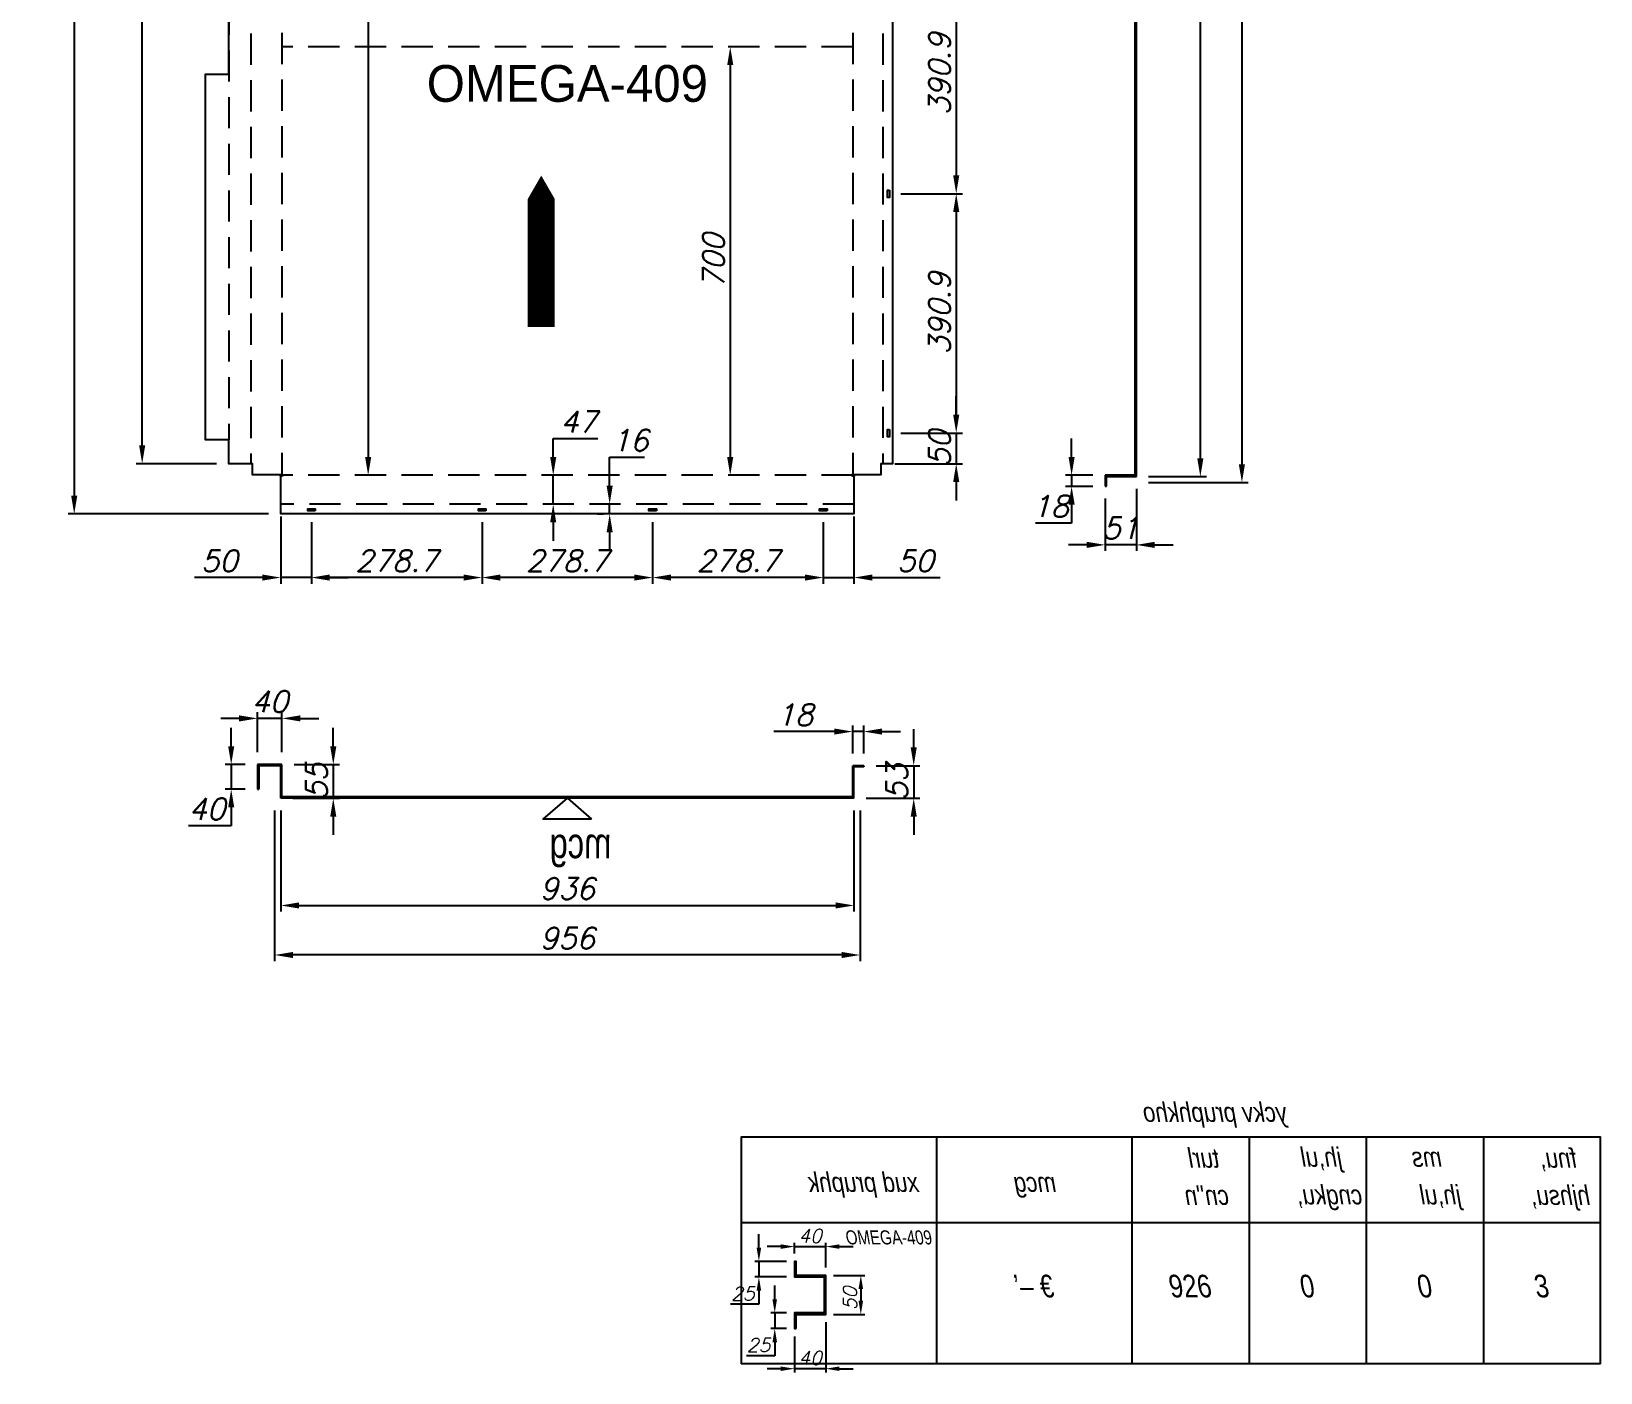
# Model space of a CAD drawing. Extents: x 139001 to 141564, y -169305 to -164650.
# Drawn here: x 139001 to 141564, y -169305 to -167114 of the extents above; entities that cross this region are included whole.
import ezdxf
from ezdxf.enums import TextEntityAlignment as Align

# ---------------------------------------------------------------- set-up
doc = ezdxf.new("R2010")
doc.units = 0
doc.linetypes.add('DASHEDX2', pattern=[38.1, 25.4, -12.7])
doc.linetypes.add('HIDDEN', pattern=[9.525, 6.35, -3.175])
doc.layers.add('A-STRS-1', color=6, linetype='Continuous', lineweight=18)
for name, color, linetype in [('CONTOR', 4, 'Continuous'), ('FRAME PROFILE', 1, 'Continuous'), ('HAT', 5, 'Continuous'), ('KIFOF', 55, 'DASHEDX2'), ('Omega_Lines', 240, 'HIDDEN'), ('Omega_Text', 6, 'Continuous'), ('צבע', 7, 'Continuous')]:
    doc.layers.add(name, color=color, linetype=linetype)
doc.layers.add('Dim LengthForAreaNetto', color=6, linetype='Continuous', plot=False)
doc.layers.add('Dim WidthForAreaNetto', color=6, linetype='Continuous', plot=False)
doc.styles.add('010018$0$DIM', font='SIMPLEX.shx', dxfattribs={"oblique": 15})
doc.styles.add('HEBTXT', font='HEBTXT.shx')
doc.styles.add('ORON1', font='ORON1')
doc.styles.add('S', font='SIVAN_M.SHX', dxfattribs={"height": 10})
doc.styles.get("Standard").update_dxf_attribs({"font": 'arial.ttf'})
doc.styles.add('TEXTHEB', font='techno_m')
doc.dimstyles.new('PANELIM', dxfattribs={"dimtxt": 35, "dimasz": 30, "dimexe": 10, "dimexo": 20, "dimgap": 10, "dimtad": 1, "dimtoh": 1, "dimdec": 3, "dimdsep": 46, "dimtxsty": '010018$0$DIM', "dimcen": 0.09, "dimclrd": 55, "dimclre": 55, "dimclrt": 1, "dimadec": 0, "dimazin": 2, "dimtfac": 1, "dimtdec": 3, "dimtmove": 0, "dimatfit": 3, "dimfxl": 1, "dimtolj": 1, "dimtzin": 0, "dimarcsym": 0})

# ---------------------------------------------------------------- blocks, each defined once
blk = doc.blocks.new('TitleProfilesTable')
at = {"layer": 'FRAME PROFILE'}
for p, q in [((-1700, 0), (-1700, -219.1)), ((-1700, 0), (-1700, -219.1)), ((-1200, 0), (-1200, -219.1)), ((-900, 0), (-900, -219.1)), ((-600, 0), (-600, -219.1)), ((-300, 0), (-300, -219.1)), ((-300, 0), (-300, -219.1)), ((0, -219.1), (-2200, -219.1)), ((0, -219.1), (-2200, -219.1))]:
    blk.add_line(p, q, dxfattribs=at)
blk.add_lwpolyline([(0, -219.1), (0, 0), (-2200, 0), (-2200, -219.1)], dxfattribs=at)
at = {"color": 7, "style": 'TEXTHEB', "oblique": 10, "text_generation_flag": 2}
blk.add_text('yckv pruphkho', height=49.905, dxfattribs=at).set_placement((-799.4, 39.5))
at = {"color": 6, "style": 'TEXTHEB', "oblique": 10, "text_generation_flag": 2}
for s, p in [('turl', (-973, -77.8)), ('jh,ul', (-659, -75.4)), ('ms', (-403.5, -75.4)), ('fnu,', (-57.6, -77.8)), ('xud pruphk', (-1742.6, -139.8)), ('mcg', (-1390.9, -139.8)), ('cngku,', (-607, -171.9)), ('jh,ul', (-354, -171.9)), ('hjhsu,', (-23.8, -173.1)), ('cn"n', (-948.4, -173.1))]:
    blk.add_text(s, height=49.91, dxfattribs=at).set_placement(p)
blk = doc.blocks.new('*D4')
at = {"color": 55, "lineweight": -2, "transparency": 16777216}
for p, q in [((-414.4, -195.6), (-414.4, -160.6)), ((-383.9, -230.6), (-424.4, -230.6)), ((-414.4, -230.6), (-414.4, -270.6)), ((-383.9, -270.6), (-424.4, -270.6)), ((-414.4, -305.6), (-414.4, -340.6)), ((-414.4, -340.6), (-487.1, -340.6))]:
    blk.add_line(p, q, dxfattribs=at)
at = {"color": 55, "transparency": 16777216}
for points in [[(-420.3, -195.6), (-408.6, -195.6), (-414.4, -230.6)], [(-420.3, -305.6), (-408.6, -305.6), (-414.4, -270.6)]]:
    blk.add_solid(points, dxfattribs=at)
at = {"layer": 'Defpoints', "color": 0, "transparency": 16777216}
for p in [(-363.9, -230.6), (-414.4, -270.6), (-363.9, -270.6)]:
    blk.add_point(p, dxfattribs=at)
at = {"color": 1, "transparency": 16777216, "insert": (-455.8, -313.1), "char_height": 35, "attachment_point": 5, "style": '010018$0$DIM'}
blk.add_mtext('\\A1;25', dxfattribs=at)
blk = doc.blocks.new('*D5')
at = {"color": 55, "lineweight": -2, "transparency": 16777216}
for p, q in [((-283.9, -254.6), (-283.9, -383.5)), ((-363.9, -290.6), (-363.9, -383.5)), ((-398.9, -373.5), (-433.9, -373.5)), ((-283.9, -373.5), (-363.9, -373.5)), ((-248.9, -373.5), (-213.9, -373.5))]:
    blk.add_line(p, q, dxfattribs=at)
at = {"color": 55, "transparency": 16777216}
for points in [[(-398.9, -367.7), (-398.9, -379.3), (-363.9, -373.5)], [(-248.9, -367.7), (-248.9, -379.3), (-283.9, -373.5)]]:
    blk.add_solid(points, dxfattribs=at)
at = {"layer": 'Defpoints', "color": 0, "transparency": 16777216}
for p in [(-283.9, -234.6), (-363.9, -270.6), (-363.9, -373.5)]:
    blk.add_point(p, dxfattribs=at)
at = {"color": 1, "transparency": 16777216, "insert": (-323.9, -346), "char_height": 35, "attachment_point": 5, "style": '010018$0$DIM'}
blk.add_mtext('\\A1;40', dxfattribs=at)
blk = doc.blocks.new('*D6')
at = {"color": 55, "lineweight": -2, "transparency": 16777216}
for p, q in [((-263.9, -134.6), (-184, -134.6)), ((-194, -169.6), (-194, -199.6)), ((-263.9, -234.6), (-184, -234.6))]:
    blk.add_line(p, q, dxfattribs=at)
at = {"color": 55, "transparency": 16777216}
for points in [[(-199.9, -169.6), (-188.2, -169.6), (-194, -134.6)], [(-199.9, -199.6), (-188.2, -199.6), (-194, -234.6)]]:
    blk.add_solid(points, dxfattribs=at)
at = {"layer": 'Defpoints', "color": 0, "transparency": 16777216}
for p in [(-283.9, -134.6), (-283.9, -234.6), (-194, -234.6)]:
    blk.add_point(p, dxfattribs=at)
at = {"color": 1, "transparency": 16777216, "insert": (-221.5, -193.9), "char_height": 35, "attachment_point": 5, "rotation": 90, "style": '010018$0$DIM'}
blk.add_mtext('\\A1;50', dxfattribs=at)
blk = doc.blocks.new('*D7')
at = {"color": 55, "lineweight": -2, "transparency": 16777216}
for p, q in [((-398.9, -60.8), (-433.9, -60.8)), ((-363.9, -78.6), (-363.9, -50.8)), ((-363.9, -60.8), (-283.9, -60.8)), ((-283.9, -114.6), (-283.9, -50.8)), ((-248.9, -60.8), (-213.9, -60.8))]:
    blk.add_line(p, q, dxfattribs=at)
at = {"color": 55, "transparency": 16777216}
for points in [[(-398.9, -55), (-398.9, -66.6), (-363.9, -60.8)], [(-248.9, -55), (-248.9, -66.6), (-283.9, -60.8)]]:
    blk.add_solid(points, dxfattribs=at)
at = {"layer": 'Defpoints', "color": 0, "transparency": 16777216}
for p in [(-283.9, -60.8), (-363.9, -98.6), (-283.9, -134.6)]:
    blk.add_point(p, dxfattribs=at)
at = {"color": 1, "transparency": 16777216, "insert": (-323.9, -33.3), "char_height": 35, "attachment_point": 5, "style": '010018$0$DIM'}
blk.add_mtext('\\A1;40', dxfattribs=at)
blk = doc.blocks.new('*D8')
at = {"color": 55, "lineweight": -2, "transparency": 16777216}
for p, q in [((-455, -63.6), (-455, -28.6)), ((-383.9, -98.6), (-465, -98.6)), ((-455, -98.6), (-455, -138.6)), ((-383.9, -138.6), (-465, -138.6)), ((-455, -173.6), (-455, -208.6)), ((-455, -208.6), (-527.7, -208.6))]:
    blk.add_line(p, q, dxfattribs=at)
at = {"color": 55, "transparency": 16777216}
for points in [[(-460.8, -63.6), (-449.1, -63.6), (-455, -98.6)], [(-460.8, -173.6), (-449.1, -173.6), (-455, -138.6)]]:
    blk.add_solid(points, dxfattribs=at)
at = {"layer": 'Defpoints', "color": 0, "transparency": 16777216}
for p in [(-363.9, -98.6), (-455, -138.6), (-363.9, -138.6)]:
    blk.add_point(p, dxfattribs=at)
at = {"color": 1, "transparency": 16777216, "insert": (-496.3, -181.1), "char_height": 35, "attachment_point": 5, "style": '010018$0$DIM'}
blk.add_mtext('\\A1;25', dxfattribs=at)
blk = doc.blocks.new('LineProfilesTable')
at = {"layer": 'FRAME PROFILE'}
for p, q in [((-1700, 0), (-1700, -360.6)), ((-1200, 0), (-1200, -360.6)), ((-900, 0), (-900, -360.6)), ((-600, 0), (-600, -360.6)), ((-300, 0), (-300, -360.6)), ((0, -360.6), (-2200, -360.6)), ((0, -360.6), (-2200, -360.6))]:
    blk.add_line(p, q, dxfattribs=at)
for points in [[(-2200, 0), (-2200, -360.6)], [(0, -360.6), (0, 0)]]:
    blk.add_lwpolyline(points, dxfattribs=at)
at = {"layer": 'A-STRS-1', "style": 'HEBTXT', "oblique": 350, "width": 0.8}
blk.add_attdef('סוג', text='', height=36, dxfattribs=at).set_placement((-1709, -37.2, -43097.3), align=Align.MIDDLE_RIGHT)
at = {"layer": 'A-STRS-1', "oblique": 350, "width": 0.8}
for tag, p in [('חיתוך_במעלות', (-746, -161.9, -43097.3)), ('אורך', (-1046, -161.9, -43097.3)), ('כמות_יחידות', (-146, -161.9, -43097.3))]:
    blk.add_attdef(tag, text='', height=58, dxfattribs=at).set_placement(p, align=Align.MIDDLE)
at = {"layer": 'A-STRS-1', "style": 'HEBTXT', "oblique": 350, "width": 0.8}
blk.add_attdef('צבע', text='', height=58, dxfattribs=at).set_placement((-1446, -161.9, -43097.3), align=Align.MIDDLE)
at = {"layer": 'A-STRS-1', "style": 'TEXTHEB', "oblique": 10, "text_generation_flag": 2}
blk.add_attdef('צד_חיתוך', text='', height=58, dxfattribs=at).set_placement((-445.6, -161.9, -43097.3), align=Align.MIDDLE)
blk = doc.blocks.new('*D9')
at = {"color": 55, "lineweight": -2, "transparency": 16777216}
for p, q in [((140162.6, -167139.1), (140152.6, -167139.1)), ((140142.6, -167169.1), (140142.6, -167809.1)), ((140162.6, -167839.1), (140152.6, -167839.1))]:
    blk.add_line(p, q, dxfattribs=at)
at = {"color": 55, "transparency": 16777216}
for points in [[(140137.6, -167169.1), (140147.6, -167169.1), (140142.6, -167139.1)], [(140137.6, -167809.1), (140147.6, -167809.1), (140142.6, -167839.1)]]:
    blk.add_solid(points, dxfattribs=at)
at = {"layer": 'Defpoints', "color": 0, "transparency": 16777216}
for p in [(140142.6, -167139.1), (140142.6, -167839.1), (140142.6, -167839.1)]:
    blk.add_point(p, dxfattribs=at)
at = {"color": 1, "transparency": 16777216, "insert": (140115.1, -167489.1), "char_height": 35, "attachment_point": 5, "rotation": 90, "style": '010018$0$DIM'}
blk.add_mtext('\\A1;700', dxfattribs=at)
blk = doc.blocks.new('*D19')
at = {"color": 55, "lineweight": -2, "transparency": 16777216}
for p, q in [((140511.6, -167740.1), (140511.6, -167710.1)), ((140421.1, -167770.1), (140521.6, -167770.1)), ((140511.6, -167770.1), (140511.6, -167820.1)), ((140411.6, -167820.1), (140521.6, -167820.1)), ((140511.6, -167850.1), (140511.6, -167880.1))]:
    blk.add_line(p, q, dxfattribs=at)
at = {"color": 55, "transparency": 16777216}
for points in [[(140506.6, -167740.1), (140516.6, -167740.1), (140511.6, -167770.1)], [(140506.6, -167850.1), (140516.6, -167850.1), (140511.6, -167820.1)]]:
    blk.add_solid(points, dxfattribs=at)
at = {"layer": 'Defpoints', "color": 0, "transparency": 16777216}
for p in [(140401.1, -167770.1), (140391.6, -167820.1), (140511.6, -167820.1)]:
    blk.add_point(p, dxfattribs=at)
at = {"color": 1, "transparency": 16777216, "insert": (140484.1, -167795.1), "char_height": 35, "attachment_point": 5, "rotation": 90, "style": '010018$0$DIM'}
blk.add_mtext('\\A1;50', dxfattribs=at)
blk = doc.blocks.new('*D20')
at = {"color": 55, "lineweight": -2, "transparency": 16777216}
for p, q in [((140421.1, -167379.2), (140521.6, -167379.2)), ((140511.6, -167409.2), (140511.6, -167740.1)), ((140421.1, -167770.1), (140521.6, -167770.1))]:
    blk.add_line(p, q, dxfattribs=at)
at = {"color": 55, "transparency": 16777216}
for points in [[(140506.6, -167409.2), (140516.6, -167409.2), (140511.6, -167379.2)], [(140506.6, -167740.1), (140516.6, -167740.1), (140511.6, -167770.1)]]:
    blk.add_solid(points, dxfattribs=at)
at = {"layer": 'Defpoints', "color": 0, "transparency": 16777216}
for p in [(140401.1, -167379.2), (140401.1, -167770.1), (140511.6, -167770.1)]:
    blk.add_point(p, dxfattribs=at)
at = {"color": 1, "transparency": 16777216, "insert": (140484.1, -167574.6), "char_height": 35, "attachment_point": 5, "rotation": 90, "style": '010018$0$DIM'}
blk.add_mtext('\\A1;390.9', dxfattribs=at)
blk = doc.blocks.new('*D21')
at = {"color": 55, "lineweight": -2, "transparency": 16777216}
for p, q in [((140421.1, -166988.4), (140521.6, -166988.4)), ((140511.6, -167018.4), (140511.6, -167349.2)), ((140421.1, -167379.2), (140521.6, -167379.2))]:
    blk.add_line(p, q, dxfattribs=at)
at = {"color": 55, "transparency": 16777216}
for points in [[(140506.6, -167018.4), (140516.6, -167018.4), (140511.6, -166988.4)], [(140506.6, -167349.2), (140516.6, -167349.2), (140511.6, -167379.2)]]:
    blk.add_solid(points, dxfattribs=at)
at = {"layer": 'Defpoints', "color": 0, "transparency": 16777216}
for p in [(140401.1, -166988.4), (140401.1, -167379.2), (140511.6, -167379.2)]:
    blk.add_point(p, dxfattribs=at)
at = {"color": 1, "transparency": 16777216, "insert": (140484.1, -167183.8), "char_height": 35, "attachment_point": 5, "rotation": 90, "style": '010018$0$DIM'}
blk.add_mtext('\\A1;390.9', dxfattribs=at)
blk = doc.blocks.new('*D28')
at = {"color": 55, "lineweight": -2, "transparency": 16777216}
for p, q in [((139408.6, -167906.1), (139408.6, -168016.1)), ((139458.6, -167915.6), (139458.6, -168016.1)), ((139378.6, -168006.1), (139267.8, -168006.1)), ((139458.6, -168006.1), (139408.6, -168006.1)), ((139488.6, -168006.1), (139518.6, -168006.1))]:
    blk.add_line(p, q, dxfattribs=at)
at = {"color": 55, "transparency": 16777216}
for points in [[(139378.6, -168001.1), (139378.6, -168011.1), (139408.6, -168006.1)], [(139488.6, -168001.1), (139488.6, -168011.1), (139458.6, -168006.1)]]:
    blk.add_solid(points, dxfattribs=at)
at = {"layer": 'Defpoints', "color": 0, "transparency": 16777216}
for p in [(139408.6, -167886.1), (139458.6, -167895.6), (139408.6, -168006.1)]:
    blk.add_point(p, dxfattribs=at)
at = {"color": 1, "transparency": 16777216, "insert": (139308.2, -167978.6), "char_height": 35, "attachment_point": 5, "style": '010018$0$DIM'}
blk.add_mtext('\\A1;50', dxfattribs=at)
blk = doc.blocks.new('*D29')
at = {"color": 55, "lineweight": -2, "transparency": 16777216}
for p, q in [((139458.6, -167915.6), (139458.6, -168016.1)), ((139737.3, -167915.6), (139737.3, -168016.1)), ((139707.3, -168006.1), (139488.6, -168006.1))]:
    blk.add_line(p, q, dxfattribs=at)
at = {"color": 55, "transparency": 16777216}
for points in [[(139488.6, -168001.1), (139488.6, -168011.1), (139458.6, -168006.1)], [(139707.3, -168001.1), (139707.3, -168011.1), (139737.3, -168006.1)]]:
    blk.add_solid(points, dxfattribs=at)
at = {"layer": 'Defpoints', "color": 0, "transparency": 16777216}
for p in [(139458.6, -167895.6), (139737.3, -167895.6), (139458.6, -168006.1)]:
    blk.add_point(p, dxfattribs=at)
at = {"color": 1, "transparency": 16777216, "insert": (139597.9, -167978.6), "char_height": 35, "attachment_point": 5, "style": '010018$0$DIM'}
blk.add_mtext('\\A1;278.7', dxfattribs=at)
blk = doc.blocks.new('*D30')
at = {"color": 55, "lineweight": -2, "transparency": 16777216}
for p, q in [((139737.3, -167915.6), (139737.3, -168016.1)), ((140015.9, -167915.6), (140015.9, -168016.1)), ((139985.9, -168006.1), (139767.3, -168006.1))]:
    blk.add_line(p, q, dxfattribs=at)
at = {"color": 55, "transparency": 16777216}
for points in [[(139767.3, -168001.1), (139767.3, -168011.1), (139737.3, -168006.1)], [(139985.9, -168001.1), (139985.9, -168011.1), (140015.9, -168006.1)]]:
    blk.add_solid(points, dxfattribs=at)
at = {"layer": 'Defpoints', "color": 0, "transparency": 16777216}
for p in [(139737.3, -167895.6), (140015.9, -167895.6), (139737.3, -168006.1)]:
    blk.add_point(p, dxfattribs=at)
at = {"color": 1, "transparency": 16777216, "insert": (139876.6, -167978.6), "char_height": 35, "attachment_point": 5, "style": '010018$0$DIM'}
blk.add_mtext('\\A1;278.7', dxfattribs=at)
blk = doc.blocks.new('*D31')
at = {"color": 55, "lineweight": -2, "transparency": 16777216}
for p, q in [((140015.9, -167915.6), (140015.9, -168016.1)), ((140294.6, -167915.6), (140294.6, -168016.1)), ((140264.6, -168006.1), (140045.9, -168006.1))]:
    blk.add_line(p, q, dxfattribs=at)
at = {"color": 55, "transparency": 16777216}
for points in [[(140045.9, -168001.1), (140045.9, -168011.1), (140015.9, -168006.1)], [(140264.6, -168001.1), (140264.6, -168011.1), (140294.6, -168006.1)]]:
    blk.add_solid(points, dxfattribs=at)
at = {"layer": 'Defpoints', "color": 0, "transparency": 16777216}
for p in [(140015.9, -167895.6), (140294.6, -167895.6), (140015.9, -168006.1)]:
    blk.add_point(p, dxfattribs=at)
at = {"color": 1, "transparency": 16777216, "insert": (140155.3, -167978.6), "char_height": 35, "attachment_point": 5, "style": '010018$0$DIM'}
blk.add_mtext('\\A1;278.7', dxfattribs=at)
blk = doc.blocks.new('*D32')
at = {"color": 55, "lineweight": -2, "transparency": 16777216}
for p, q in [((140344.6, -167906.1), (140344.6, -168016.1)), ((140294.6, -167915.6), (140294.6, -168016.1)), ((140264.6, -168006.1), (140234.6, -168006.1)), ((140294.6, -168006.1), (140344.6, -168006.1)), ((140374.6, -168006.1), (140485.4, -168006.1))]:
    blk.add_line(p, q, dxfattribs=at)
at = {"color": 55, "transparency": 16777216}
for points in [[(140264.6, -168001.1), (140264.6, -168011.1), (140294.6, -168006.1)], [(140374.6, -168001.1), (140374.6, -168011.1), (140344.6, -168006.1)]]:
    blk.add_solid(points, dxfattribs=at)
at = {"layer": 'Defpoints', "color": 0, "transparency": 16777216}
for p in [(140344.6, -167886.1), (140294.6, -167895.6), (140294.6, -168006.1)]:
    blk.add_point(p, dxfattribs=at)
at = {"color": 1, "transparency": 16777216, "insert": (140445, -167978.6), "char_height": 35, "attachment_point": 5, "style": '010018$0$DIM'}
blk.add_mtext('\\A1;50', dxfattribs=at)
blk = doc.blocks.new('*D55')
at = {"color": 55, "lineweight": -2, "transparency": 16777216}
for p, q in [((140312.6, -168257.6), (140213.8, -168257.6)), ((140342.6, -168293.5), (140342.6, -168247.6)), ((140360.6, -168257.6), (140342.6, -168257.6)), ((140360.6, -168293.5), (140360.6, -168247.6)), ((140390.6, -168257.6), (140420.6, -168257.6))]:
    blk.add_line(p, q, dxfattribs=at)
at = {"color": 55, "transparency": 16777216}
for points in [[(140312.6, -168252.6), (140312.6, -168262.6), (140342.6, -168257.6)], [(140390.6, -168252.6), (140390.6, -168262.6), (140360.6, -168257.6)]]:
    blk.add_solid(points, dxfattribs=at)
at = {"layer": 'Defpoints', "color": 0, "transparency": 16777216}
for p in [(140342.6, -168257.6), (140342.6, -168313.5), (140360.6, -168313.5)]:
    blk.add_point(p, dxfattribs=at)
at = {"color": 1, "transparency": 16777216, "insert": (140248.2, -168230.1), "char_height": 35, "attachment_point": 5, "style": '010018$0$DIM'}
blk.add_mtext('\\A1;18', dxfattribs=at)
blk = doc.blocks.new('*D34')
at = {"color": 55, "lineweight": -2, "transparency": 16777216}
for p, q in [((140442.2, -168283.5), (140442.2, -168253.5)), ((140380.6, -168313.5), (140452.2, -168313.5)), ((140442.2, -168313.5), (140442.2, -168366.5)), ((140364.6, -168366.5), (140452.2, -168366.5)), ((140442.2, -168396.5), (140442.2, -168426.5))]:
    blk.add_line(p, q, dxfattribs=at)
at = {"color": 55, "transparency": 16777216}
for points in [[(140437.2, -168283.5), (140447.2, -168283.5), (140442.2, -168313.5)], [(140437.2, -168396.5), (140447.2, -168396.5), (140442.2, -168366.5)]]:
    blk.add_solid(points, dxfattribs=at)
at = {"layer": 'Defpoints', "color": 0, "transparency": 16777216}
for p in [(140360.6, -168313.5), (140344.6, -168366.5), (140442.2, -168366.5)]:
    blk.add_point(p, dxfattribs=at)
at = {"color": 1, "transparency": 16777216, "insert": (140414.7, -168340), "char_height": 35, "attachment_point": 5, "rotation": 90, "style": '010018$0$DIM'}
blk.add_mtext('\\A1;53', dxfattribs=at)
blk = doc.blocks.new('*D35')
at = {"color": 55, "lineweight": -2, "transparency": 16777216}
for p, q in [((139303.6, -164940.1), (139172.3, -164940.1)), ((139182.3, -167790.1), (139182.3, -164970.1)), ((139303.6, -167820.1), (139172.3, -167820.1))]:
    blk.add_line(p, q, dxfattribs=at)
at = {"color": 55, "transparency": 16777216}
for points in [[(139177.3, -164970.1), (139187.3, -164970.1), (139182.3, -164940.1)], [(139177.3, -167790.1), (139187.3, -167790.1), (139182.3, -167820.1)]]:
    blk.add_solid(points, dxfattribs=at)
at = {"layer": 'Defpoints', "color": 0, "transparency": 16777216}
for p in [(139182.3, -164940.1), (139323.6, -164940.1), (139323.6, -167820.1)]:
    blk.add_point(p, dxfattribs=at)
at = {"color": 1, "transparency": 16777216, "insert": (139154.8, -166380.1), "char_height": 35, "attachment_point": 5, "rotation": 90, "style": '010018$0$DIM'}
blk.add_mtext('\\A1;2880', dxfattribs=at)
blk = doc.blocks.new('*D36')
at = {"color": 55, "lineweight": -2, "transparency": 16777216}
for p, q in [((139945.7, -167856.1), (139945.7, -167809.4)), ((139945.7, -167809.4), (140002.8, -167809.4)), ((139945.7, -167902.1), (139945.7, -167886.1)), ((139960.7, -167886.1), (139955.7, -167886.1)), ((139925.7, -167902.1), (139935.7, -167902.1)), ((139945.7, -167932.1), (139945.7, -167962.1))]:
    blk.add_line(p, q, dxfattribs=at)
at = {"color": 55, "transparency": 16777216}
for points in [[(139940.7, -167856.1), (139950.7, -167856.1), (139945.7, -167886.1)], [(139940.7, -167932.1), (139950.7, -167932.1), (139945.7, -167902.1)]]:
    blk.add_solid(points, dxfattribs=at)
at = {"layer": 'Defpoints', "color": 0, "transparency": 16777216}
for p in [(139940.7, -167886.1), (139945.7, -167902.1), (139945.7, -167902.1)]:
    blk.add_point(p, dxfattribs=at)
at = {"color": 1, "transparency": 16777216, "insert": (139979.2, -167781.9), "char_height": 35, "attachment_point": 5, "style": '010018$0$DIM'}
blk.add_mtext('\\A1;16', dxfattribs=at)
blk = doc.blocks.new('*D37')
at = {"color": 55, "lineweight": -2, "transparency": 16777216}
for p, q in [((139853.5, -167809.1), (139853.5, -167779.1)), ((139853.5, -167779.1), (139926.4, -167779.1)), ((139873, -167839.1), (139843.5, -167839.1)), ((139853.5, -167886.1), (139853.5, -167839.1)), ((139876.4, -167886.1), (139843.5, -167886.1)), ((139853.5, -167916.1), (139853.5, -167946.1))]:
    blk.add_line(p, q, dxfattribs=at)
at = {"color": 55, "transparency": 16777216}
for points in [[(139848.5, -167809.1), (139858.5, -167809.1), (139853.5, -167839.1)], [(139848.5, -167916.1), (139858.5, -167916.1), (139853.5, -167886.1)]]:
    blk.add_solid(points, dxfattribs=at)
at = {"layer": 'Defpoints', "color": 0, "transparency": 16777216}
for p in [(139853.5, -167839.1), (139893, -167839.1), (139896.4, -167886.1)]:
    blk.add_point(p, dxfattribs=at)
at = {"color": 1, "transparency": 16777216, "insert": (139894.9, -167751.6), "char_height": 35, "attachment_point": 5, "style": '010018$0$DIM'}
blk.add_mtext('\\A1;47', dxfattribs=at)
blk = doc.blocks.new('*D56')
at = {"color": 55, "lineweight": -2, "transparency": 16777216}
for p, q in [((140700, -167809.1), (140700, -167779.1)), ((140734.8, -167839.1), (140690, -167839.1)), ((140734.8, -167857.1), (140690, -167857.1)), ((140700, -167839.1), (140700, -167857.1)), ((140700, -167887.1), (140700, -167917.1)), ((140700, -167917.1), (140641.2, -167917.1))]:
    blk.add_line(p, q, dxfattribs=at)
at = {"color": 55, "transparency": 16777216}
for points in [[(140695, -167809.1), (140705, -167809.1), (140700, -167839.1)], [(140695, -167887.1), (140705, -167887.1), (140700, -167857.1)]]:
    blk.add_solid(points, dxfattribs=at)
at = {"layer": 'Defpoints', "color": 0, "transparency": 16777216}
for p in [(140700, -167857.1), (140754.8, -167839.1), (140754.8, -167857.1)]:
    blk.add_point(p, dxfattribs=at)
at = {"color": 1, "transparency": 16777216, "insert": (140665.6, -167889.6), "char_height": 35, "attachment_point": 5, "style": '010018$0$DIM'}
blk.add_mtext('\\A1;18', dxfattribs=at)
blk = doc.blocks.new('*D57')
at = {"color": 55, "lineweight": -2, "transparency": 16777216}
for p, q in [((140805.8, -167861.1), (140805.8, -167962.7)), ((140754.8, -167877.1), (140754.8, -167962.7)), ((140724.8, -167952.7), (140694.8, -167952.7)), ((140805.8, -167952.7), (140754.8, -167952.7)), ((140835.8, -167952.7), (140865.8, -167952.7))]:
    blk.add_line(p, q, dxfattribs=at)
at = {"color": 55, "transparency": 16777216}
for points in [[(140724.8, -167947.7), (140724.8, -167957.7), (140754.8, -167952.7)], [(140835.8, -167947.7), (140835.8, -167957.7), (140805.8, -167952.7)]]:
    blk.add_solid(points, dxfattribs=at)
at = {"layer": 'Defpoints', "color": 0, "transparency": 16777216}
for p in [(140754.8, -167857.1), (140805.8, -167841.1), (140754.8, -167952.7)]:
    blk.add_point(p, dxfattribs=at)
at = {"color": 1, "transparency": 16777216, "insert": (140780.3, -167925.2), "char_height": 35, "attachment_point": 5, "style": '010018$0$DIM'}
blk.add_mtext('\\A1;51', dxfattribs=at)
blk = doc.blocks.new('*D43')
at = {"layer": 'Defpoints', "color": 0, "transparency": 16777216}
for p in [(140805.8, -164971.1), (140805.8, -167851.1), (140978.1, -167851.1)]:
    blk.add_point(p, dxfattribs=at)
at = {"layer": 'Dim LengthForAreaNetto', "lineweight": -2, "transparency": 16777216}
for p, q in [((140825.8, -164971.1), (140988.1, -164971.1)), ((140978.1, -165001.1), (140978.1, -167821.1)), ((140825.8, -167851.1), (140988.1, -167851.1))]:
    blk.add_line(p, q, dxfattribs=at)
at = {"layer": 'Dim LengthForAreaNetto', "transparency": 16777216}
for points in [[(140973.1, -165001.1), (140983.1, -165001.1), (140978.1, -164971.1)], [(140973.1, -167821.1), (140983.1, -167821.1), (140978.1, -167851.1)]]:
    blk.add_solid(points, dxfattribs=at)
at = {"layer": 'Dim LengthForAreaNetto', "transparency": 16777216, "insert": (140950.6, -166411.1), "char_height": 35, "attachment_point": 5, "rotation": 90, "style": '010018$0$DIM'}
blk.add_mtext('\\A1;2880', dxfattribs=at)
blk = doc.blocks.new('*D44')
at = {"color": 55, "lineweight": -2, "transparency": 16777216}
for p, q in [((140825.8, -164981.1), (140920.2, -164981.1)), ((140910.2, -167811.1), (140910.2, -165011.1)), ((140825.8, -167841.1), (140920.2, -167841.1))]:
    blk.add_line(p, q, dxfattribs=at)
at = {"color": 55, "transparency": 16777216}
for points in [[(140905.2, -165011.1), (140915.2, -165011.1), (140910.2, -164981.1)], [(140905.2, -167811.1), (140915.2, -167811.1), (140910.2, -167841.1)]]:
    blk.add_solid(points, dxfattribs=at)
at = {"layer": 'Defpoints', "color": 0, "transparency": 16777216}
for p in [(140805.8, -164981.1), (140910.2, -164981.1), (140805.8, -167841.1)]:
    blk.add_point(p, dxfattribs=at)
at = {"color": 1, "transparency": 16777216, "insert": (140882.7, -166411.1), "char_height": 35, "attachment_point": 5, "rotation": 90, "style": '010018$0$DIM'}
blk.add_mtext('\\A1;2860', dxfattribs=at)
blk = doc.blocks.new('*D46')
at = {"color": 55, "lineweight": -2, "transparency": 16777216}
for p, q in [((139340.6, -168236.1), (139310.6, -168236.1)), ((139370.6, -168291.5), (139370.6, -168226.1)), ((139410.6, -168236.1), (139370.6, -168236.1)), ((139410.6, -168291.5), (139410.6, -168226.1)), ((139440.6, -168236.1), (139470.6, -168236.1))]:
    blk.add_line(p, q, dxfattribs=at)
at = {"color": 55, "transparency": 16777216}
for points in [[(139340.6, -168231.1), (139340.6, -168241.1), (139370.6, -168236.1)], [(139440.6, -168231.1), (139440.6, -168241.1), (139410.6, -168236.1)]]:
    blk.add_solid(points, dxfattribs=at)
at = {"layer": 'Defpoints', "color": 0, "transparency": 16777216}
for p in [(139370.6, -168236.1), (139370.6, -168311.5), (139410.6, -168311.5)]:
    blk.add_point(p, dxfattribs=at)
at = {"color": 1, "transparency": 16777216, "insert": (139390.6, -168208.6), "char_height": 35, "attachment_point": 5, "style": '010018$0$DIM'}
blk.add_mtext('\\A1;40', dxfattribs=at)
blk = doc.blocks.new('*D47')
at = {"color": 55, "lineweight": -2, "transparency": 16777216}
for p, q in [((139327.7, -168281.5), (139327.7, -168251.5)), ((139350.6, -168311.5), (139317.7, -168311.5)), ((139327.7, -168311.5), (139327.7, -168351.5)), ((139350.6, -168351.5), (139317.7, -168351.5)), ((139327.7, -168381.5), (139327.7, -168411.5)), ((139327.7, -168411.5), (139258.2, -168411.5))]:
    blk.add_line(p, q, dxfattribs=at)
at = {"color": 55, "transparency": 16777216}
for points in [[(139322.7, -168281.5), (139332.7, -168281.5), (139327.7, -168311.5)], [(139322.7, -168381.5), (139332.7, -168381.5), (139327.7, -168351.5)]]:
    blk.add_solid(points, dxfattribs=at)
at = {"layer": 'Defpoints', "color": 0, "transparency": 16777216}
for p in [(139370.6, -168311.5), (139327.7, -168351.5), (139370.6, -168351.5)]:
    blk.add_point(p, dxfattribs=at)
at = {"color": 1, "transparency": 16777216, "insert": (139288, -168384), "char_height": 35, "attachment_point": 5, "style": '010018$0$DIM'}
blk.add_mtext('\\A1;40', dxfattribs=at)
blk = doc.blocks.new('*D48')
at = {"color": 55, "lineweight": -2, "transparency": 16777216}
for p, q in [((139494.4, -168281.5), (139494.4, -168251.5)), ((139430.6, -168311.5), (139504.4, -168311.5)), ((139494.4, -168311.5), (139494.4, -168366.5)), ((139428.6, -168366.5), (139504.4, -168366.5)), ((139494.4, -168396.5), (139494.4, -168426.5))]:
    blk.add_line(p, q, dxfattribs=at)
at = {"color": 55, "transparency": 16777216}
for points in [[(139489.4, -168281.5), (139499.4, -168281.5), (139494.4, -168311.5)], [(139489.4, -168396.5), (139499.4, -168396.5), (139494.4, -168366.5)]]:
    blk.add_solid(points, dxfattribs=at)
at = {"layer": 'Defpoints', "color": 0, "transparency": 16777216}
for p in [(139410.6, -168311.5), (139408.6, -168366.5), (139494.4, -168366.5)]:
    blk.add_point(p, dxfattribs=at)
at = {"color": 1, "transparency": 16777216, "insert": (139466.9, -168339), "char_height": 35, "attachment_point": 5, "rotation": 90, "style": '010018$0$DIM'}
blk.add_mtext('\\A1;55', dxfattribs=at)
blk = doc.blocks.new('Zeva')
blk.add_lwpolyline([(19.8, -17.2), (-19.8, -17.2), (0, 0)], close=True)
at = {"layer": 'צבע', "color": 1, "style": 'S', "text_generation_flag": 2, "width": 0.8}
blk.add_text('mcg', height=25, dxfattribs=at).set_placement((36, -49))
blk = doc.blocks.new('*D50')
at = {"color": 55, "lineweight": -2, "transparency": 16777216}
for p, q in [((139388.6, -164922.1), (139061.4, -164922.1)), ((139071.4, -164952.1), (139071.4, -167872.1)), ((139061.4, -166328.2), (139001.4, -166328.2)), ((139001.4, -166328.2), (139001.4, -166495.9)), ((139061.4, -166495.9), (139061.4, -166328.2)), ((139001.4, -166495.9), (139061.4, -166495.9)), ((139388.6, -167902.1), (139061.4, -167902.1))]:
    blk.add_line(p, q, dxfattribs=at)
at = {"color": 55, "transparency": 16777216}
for points in [[(139066.4, -164952.1), (139076.4, -164952.1), (139071.4, -164922.1)], [(139066.4, -167872.1), (139076.4, -167872.1), (139071.4, -167902.1)]]:
    blk.add_solid(points, dxfattribs=at)
at = {"layer": 'Defpoints', "color": 0, "transparency": 16777216}
for p in [(139408.6, -164922.1), (139071.4, -167902.1), (139408.6, -167902.1)]:
    blk.add_point(p, dxfattribs=at)
at = {"color": 1, "transparency": 16777216, "insert": (139031.4, -166412.1), "char_height": 40, "attachment_point": 5, "rotation": 90, "style": '010018$0$DIM'}
blk.add_mtext('\\A1;2980', dxfattribs=at)
blk = doc.blocks.new('*D51')
at = {"layer": 'Defpoints', "color": 0, "transparency": 16777216}
for p in [(139398.6, -168366.5), (140354.6, -168366.5), (139398.6, -168622.5)]:
    blk.add_point(p, dxfattribs=at)
at = {"layer": 'Dim WidthForAreaNetto', "lineweight": -2, "transparency": 16777216}
for p, q in [((139398.6, -168386.5), (139398.6, -168632.5)), ((140354.6, -168386.5), (140354.6, -168632.5)), ((140324.6, -168622.5), (139428.6, -168622.5))]:
    blk.add_line(p, q, dxfattribs=at)
at = {"layer": 'Dim WidthForAreaNetto', "transparency": 16777216}
for points in [[(139428.6, -168617.5), (139428.6, -168627.5), (139398.6, -168622.5)], [(140324.6, -168617.5), (140324.6, -168627.5), (140354.6, -168622.5)]]:
    blk.add_solid(points, dxfattribs=at)
at = {"layer": 'Dim WidthForAreaNetto', "transparency": 16777216, "insert": (139876.6, -168595), "char_height": 35, "attachment_point": 5, "style": '010018$0$DIM'}
blk.add_mtext('\\A1;956', dxfattribs=at)
blk = doc.blocks.new('*D58')
at = {"color": 55, "lineweight": -2, "transparency": 16777216}
for p, q in [((139408.6, -168386.5), (139408.6, -168551.6)), ((140344.6, -168386.5), (140344.6, -168551.6)), ((139438.6, -168541.6), (140314.6, -168541.6))]:
    blk.add_line(p, q, dxfattribs=at)
at = {"color": 55, "transparency": 16777216}
for points in [[(139438.6, -168536.6), (139438.6, -168546.6), (139408.6, -168541.6)], [(140314.6, -168536.6), (140314.6, -168546.6), (140344.6, -168541.6)]]:
    blk.add_solid(points, dxfattribs=at)
at = {"layer": 'Defpoints', "color": 0, "transparency": 16777216}
for p in [(139408.6, -168366.5), (140344.6, -168366.5), (140344.6, -168541.6)]:
    blk.add_point(p, dxfattribs=at)
at = {"color": 1, "transparency": 16777216, "insert": (139876.6, -168514.1), "char_height": 35, "attachment_point": 5, "style": '010018$0$DIM'}
blk.add_mtext('\\A1;936', dxfattribs=at)
blk = doc.blocks.new('*D53')
at = {"color": 55, "lineweight": -2, "transparency": 16777216}
for p, q in [((139571.4, -164983.1), (139561.4, -164983.1)), ((139551.4, -165013.1), (139551.4, -167809.1)), ((139571.4, -167839.1), (139561.4, -167839.1))]:
    blk.add_line(p, q, dxfattribs=at)
at = {"color": 55, "transparency": 16777216}
for points in [[(139546.4, -165013.1), (139556.4, -165013.1), (139551.4, -164983.1)], [(139546.4, -167809.1), (139556.4, -167809.1), (139551.4, -167839.1)]]:
    blk.add_solid(points, dxfattribs=at)
at = {"layer": 'Defpoints', "color": 0, "transparency": 16777216}
for p in [(139551.4, -164983.1), (139551.4, -167839.1), (139551.4, -167839.1)]:
    blk.add_point(p, dxfattribs=at)
at = {"color": 1, "transparency": 16777216, "insert": (139523.9, -166546.2), "char_height": 35, "attachment_point": 5, "rotation": 90, "style": '010018$0$DIM'}
blk.add_mtext('\\A1;2856', dxfattribs=at)
blk = doc.blocks.new('Omega-25_40_50')
at = {"color": 1}
blk.add_lwpolyline([(-359.8647, -270.6063), (-359.8647, -234.6063), (-283.8647, -234.6063), (-283.8647, -134.6063), (-359.8647, -134.6063), (-359.8647, -98.6063), (-363.8647, -98.6063), (-363.8647, -138.6063), (-287.8647, -138.6063), (-287.8647, -230.6063), (-363.8647, -230.6063), (-363.8647, -270.6063)], close=True, dxfattribs=at)
at = {"layer": 'A-STRS-1', "style": 'HEBTXT', "oblique": 350}
blk.add_attdef('OMEGA-25*40*50', text='', height=35, dxfattribs=at).set_placement((227.0322, -25.672), align=Align.MIDDLE_RIGHT)
for base, p1, p2, picture, middle in [((-454.9564, -138.6063), (-363.8647, -98.6063), (-363.8647, -138.6063), '*D8', (-496.3122, -181.1063)), ((-414.4214, -270.6063), (-363.8647, -230.6063), (-363.8647, -270.6063), '*D4', (-455.7772, -313.1063))]:
    dim = blk.add_linear_dim(base=base, p1=p1, p2=p2, angle=90, text='25', dimstyle='PANELIM')
    dim.commit()
    dim.dimension.update_dxf_attribs({"geometry": picture, "text_midpoint": middle})
for base, p1, p2, picture, middle in [((-283.8647, -60.8021), (-363.8647, -98.6063), (-283.8647, -134.6063), '*D7', (-323.8647, -60.8021)), ((-363.8647, -373.5098), (-283.8647, -234.6063), (-363.8647, -270.6063), '*D5', (-323.8647, -373.5098))]:
    dim = blk.add_linear_dim(base=base, p1=p1, p2=p2, text='40', dimstyle='PANELIM')
    dim.commit()
    dim.dimension.update_dxf_attribs({"geometry": picture, "text_midpoint": middle, "dimtype": 128})
dim = blk.add_linear_dim(base=(-194.0411, -234.6063), p1=(-283.8647, -134.6063), p2=(-283.8647, -234.6063), angle=90, text='50', dimstyle='PANELIM')
dim.commit()
dim.dimension.update_dxf_attribs({"geometry": '*D6', "text_midpoint": (-194.0411, -193.8539), "dimtype": 128})

msp = doc.modelspace()

# ---------------------------------------------------------------- linework, layer by layer
at = {"layer": 'CONTOR'}
msp.add_lwpolyline([(140407.5914, -164981.0781), (140407.5914, -167820.0781), (140388.5914, -167820.0781), (140388.5914, -167838.0781), (140344.5914, -167838.0781), (140344.5914, -167902.0781), (139408.5914, -167902.0781), (139408.5914, -167838.0781), (139362.5914, -167838.0781), (139362.5914, -167820.0781), (139323.5914, -167820.0781), (139323.5914, -167781.0781), (139285.5914, -167781.0781), (139285.5914, -167184.0781), (139285.5914, -167184.0781), (139323.5914, -167184.0781), (139323.5914, -167044.0781)], dxfattribs=at)
for points in [[(140402.5914, -167373.221), (140402.5914, -167385.221), (140399.5914, -167385.221), (140399.5914, -167373.221)], [(140402.5914, -167764.0781), (140402.5914, -167776.0781), (140399.5914, -167776.0781), (140399.5914, -167764.0781)], [(139464.5914, -167897.0781), (139452.5914, -167897.0781), (139452.5914, -167894.0781), (139464.5914, -167894.0781)], [(139743.2581, -167897.0781), (139731.2581, -167897.0781), (139731.2581, -167894.0781), (139743.2581, -167894.0781)], [(140021.9248, -167897.0781), (140009.9248, -167897.0781), (140009.9248, -167894.0781), (140021.9248, -167894.0781)], [(140300.5914, -167897.0781), (140288.5914, -167897.0781), (140288.5914, -167894.0781), (140300.5914, -167894.0781)]]:
    msp.add_lwpolyline(points, close=True, dxfattribs=at)
for centre in [(139409.0914, -167839.0781), (139410.5914, -167839.0781), (140342.5914, -167839.0781), (140344.0914, -167839.0781)]:
    msp.add_circle(centre, 1.5, dxfattribs=at)
at = {"layer": 'HAT', "color": 5}
for p, q in [((140803.7625, -167839.0781), (140803.7625, -164983.0781)), ((140805.7625, -167841.0781), (140805.7625, -164981.0781)), ((140754.7625, -167839.0781), (140754.7625, -167857.0781)), ((140803.7625, -167839.0781), (140754.7625, -167839.0781)), ((140754.7625, -167857.0781), (140756.7625, -167857.0781)), ((140756.7625, -167841.0781), (140805.7625, -167841.0781)), ((140756.7625, -167857.0781), (140756.7625, -167841.0781)), ((139370.5914, -168311.4567), (139370.5914, -168351.4567)), ((139410.5914, -168311.4567), (139370.5914, -168311.4567)), ((139372.5914, -168313.4567), (139372.5914, -168351.4567)), ((139408.5914, -168313.4567), (139372.5914, -168313.4567)), ((139408.5914, -168366.4567), (139408.5914, -168313.4567)), ((139410.5914, -168364.4567), (139410.5914, -168311.4567)), ((140360.5914, -168313.4567), (140342.5914, -168313.4567)), ((140342.5914, -168364.4567), (140342.5914, -168313.4567)), ((140360.5914, -168315.4567), (140344.5914, -168315.4567)), ((140344.5914, -168366.4567), (140344.5914, -168315.4567)), ((140360.5914, -168313.4567), (140360.5914, -168315.4567)), ((139370.5914, -168351.4567), (139372.5914, -168351.4567)), ((140344.5914, -168366.4567), (139408.5914, -168366.4567)), ((140342.5914, -168364.4567), (139410.5914, -168364.4567))]:
    msp.add_line(p, q, dxfattribs=at)
at = {"layer": 'KIFOF', "ltscale": 2}
for p, q in [((139359.5914, -164984.1567), (139359.5914, -167820.0781)), ((139410.5914, -164983.0781), (139410.5914, -167839.0781)), ((140342.5914, -164983.0781), (140342.5914, -167839.0781)), ((140391.5914, -164984.0781), (140391.5914, -167820.0781)), ((139323.5914, -165011.5781), (139323.5914, -167781.0781)), ((140342.5914, -167839.0781), (139410.5914, -167839.0781)), ((140344.5914, -167886.0781), (139408.5914, -167886.0781))]:
    msp.add_line(p, q, dxfattribs=at)
at = {"layer": 'Omega_Lines', "linetype": 'DASHEDX2', "ltscale": 2}
msp.add_line((140342.5914, -167139.0781), (139410.5914, -167139.0781), dxfattribs=at)
at = {"layer": 'צבע'}
msp.add_lwpolyline([(139834.0197, -167349.5875, 0, 117.6, 0), (139834.0197, -167451.4148, 44.1, 44.1, 0), (139834.0197, -167596.6894, 44.1, 44.1, 0)], format="xyseb", dxfattribs=at)

# ---------------------------------------------------------------- block references
at = {"linetype": 'Continuous', "xscale": 2, "yscale": 2, "zscale": 2}
msp.add_blockref('Zeva', (139876.5914, -168366.4567), dxfattribs=at)
at = {"xscale": 0.6377952755905513, "yscale": 0.6377952755905513}
for name, p in [('TitleProfilesTable', (141563.8147, -168920.2034)), ('Omega-25_40_50', (140479.5628, -169059.9444))]:
    msp.add_blockref(name, p, dxfattribs=at)
msp.add_blockref('LineProfilesTable', (141563.8147, -169059.9444), dxfattribs=at).add_auto_attribs({'סוג': 'OMEGA-409', 'צבע': '’– €', 'אורך': '926', 'חיתוך_במעלות': '0', 'צד_חיתוך': '0', 'כמות_יחידות': '3'})

# ---------------------------------------------------------------- texts
at = {"layer": 'Omega_Text', "style": 'ORON1'}
msp.add_text('OMEGA-409', height=60, dxfattribs=at).set_placement((139876.5914, -167199.0781), align=Align.MIDDLE)

# ---------------------------------------------------------------- dimensions: what is measured, and where the dimension line sits
for base, p1, p2, angle, override, picture, middle in [((139071.4384, -167902.0781), (139408.5914, -164922.0781), (139408.5914, -167902.0781), 90, {"dimtxt": 40, "dimgap": -10, "dimdec": 1}, '*D50', (139031.4384, -166412.0781)), ((140910.2239, -164981.0781), (140805.7625, -167841.0781), (140805.7625, -164981.0781), 270, {"dimdec": 1}, '*D44', (140882.7239, -166411.0781)), ((140511.5914, -167379.221), (140401.0914, -166988.3638), (140401.0914, -167379.221), 270, {"dimdec": 1}, '*D21', (140484.0914, -167183.7924)), ((140511.5914, -167770.0781), (140401.0914, -167379.221), (140401.0914, -167770.0781), 270, {"dimdec": 1}, '*D20', (140484.0914, -167574.6495)), ((139458.5914, -168006.0781), (139737.2581, -167895.5781), (139458.5914, -167895.5781), 180, {"dimdec": 1}, '*D29', (139597.9248, -167978.5781)), ((139737.2581, -168006.0781), (140015.9248, -167895.5781), (139737.2581, -167895.5781), 180, {"dimdec": 1}, '*D30', (139876.5914, -167978.5781)), ((140015.9248, -168006.0781), (140294.5914, -167895.5781), (140015.9248, -167895.5781), 180, {"dimdec": 1}, '*D31', (140155.2581, -167978.5781))]:
    dim = msp.add_linear_dim(base=base, p1=p1, p2=p2, angle=angle, dimstyle='PANELIM', override=override)
    dim.commit()
    dim.dimension.update_dxf_attribs({"geometry": picture, "text_midpoint": middle})
for base, p1, p2, angle, picture, middle in [((139182.3471, -164940.0781), (139323.5914, -167820.0781), (139323.5914, -164940.0781), 90, '*D35', (139154.8471, -166380.0781)), ((140142.5914, -167839.0781), (140142.5914, -167139.0781), (140142.5914, -167839.0781), 90, '*D9', (140115.0914, -167489.0781)), ((139408.5914, -168006.0781), (139458.5914, -167895.5781), (139408.5914, -167886.0781), 180, '*D28', (139308.1886, -167978.5781)), ((140344.5914, -168541.6371), (139408.5914, -168366.4567), (140344.5914, -168366.4567), 180, '*D58', (139876.5914, -168514.1371))]:
    dim = msp.add_linear_dim(base=base, p1=p1, p2=p2, angle=angle, dimstyle='PANELIM')
    dim.commit()
    dim.dimension.update_dxf_attribs({"geometry": picture, "text_midpoint": middle})
for base, p1, p2, angle, picture, middle in [((139551.4104, -167839.0781), (139551.4104, -164983.0781), (139551.4104, -167839.0781), 270, '*D53', (139551.4104, -166546.2417)), ((139853.4562, -167839.0781), (139896.3604, -167886.0781), (139892.9642, -167839.0781), 90, '*D37', (139894.9156, -167779.0781)), ((140511.5914, -167820.0781), (140401.0914, -167770.0781), (140391.5914, -167820.0781), 270, '*D19', (140511.5914, -167795.0781)), ((139945.6529, -167902.0781), (139940.7047, -167886.0781), (139945.6529, -167902.0781), 90, '*D36', (139979.2095, -167809.4081)), ((140294.5914, -168006.0781), (140344.5914, -167886.0781), (140294.5914, -167895.5781), 180, '*D32', (140444.9942, -168006.0781))]:
    dim = msp.add_linear_dim(base=base, p1=p1, p2=p2, angle=angle, dimstyle='PANELIM')
    dim.commit()
    dim.dimension.update_dxf_attribs({"geometry": picture, "text_midpoint": middle, "dimtype": 128})
for base, p1, p2, angle, override, picture, middle in [((140700.0156, -167857.0781), (140754.7625, -167839.0781), (140754.7625, -167857.0781), 90, {"dimdec": 0}, '*D56', (140665.6256, -167917.0781)), ((140754.7625, -167952.6833), (140805.7625, -167841.0781), (140754.7625, -167857.0781), 180, {"dimdec": 0}, '*D57', (140780.2625, -167952.6833)), ((139327.7135, -168351.4567), (139370.5914, -168311.4567), (139370.5914, -168351.4567), 270, {"dimdec": 1}, '*D47', (139287.9806, -168411.4567)), ((139494.4411, -168366.4567), (139410.5914, -168311.4567), (139408.5914, -168366.4567), 90, {"dimdec": 1}, '*D48', (139494.4411, -168338.9567)), ((140442.1739, -168366.4567), (140360.5914, -168313.4567), (140344.5914, -168366.4567), 90, {"dimdec": 0}, '*D34', (140442.1739, -168339.9567))]:
    dim = msp.add_linear_dim(base=base, p1=p1, p2=p2, angle=angle, dimstyle='PANELIM', override=override)
    dim.commit()
    dim.dimension.update_dxf_attribs({"geometry": picture, "text_midpoint": middle, "dimtype": 128})
dim = msp.add_linear_dim(base=(139370.5914, -168236.1329), p1=(139410.5914, -168311.4567), p2=(139370.5914, -168311.4567), dimstyle='PANELIM', override={"dimdec": 1})
dim.commit()
dim.dimension.update_dxf_attribs({"geometry": '*D46', "text_midpoint": (139390.5914, -168236.1329), "dimtype": 128})
dim = msp.add_linear_dim(base=(140342.5914, -168257.5689), p1=(140360.5914, -168313.4567), p2=(140342.5914, -168313.4567), dimstyle='PANELIM')
dim.commit()
dim.dimension.update_dxf_attribs({"geometry": '*D55', "text_midpoint": (140248.2015, -168230.0689)})
at = {"layer": 'Dim LengthForAreaNetto'}
dim = msp.add_linear_dim(base=(140978.0662, -167851.0781), p1=(140805.7625, -164971.0781), p2=(140805.7625, -167851.0781), angle=90, dimstyle='PANELIM', override={"dimclrd": 256, "dimclre": 256, "dimclrt": 256}, dxfattribs=at)
dim.commit()
dim.dimension.update_dxf_attribs({"geometry": '*D43', "text_midpoint": (140950.5662, -166411.0781)})
at = {"layer": 'Dim WidthForAreaNetto'}
dim = msp.add_linear_dim(base=(139398.5914, -168622.5467), p1=(140354.5914, -168366.4567), p2=(139398.5914, -168366.4567), angle=180, dimstyle='PANELIM', override={"dimclrd": 256, "dimclre": 256, "dimclrt": 256}, dxfattribs=at)
dim.commit()
dim.dimension.update_dxf_attribs({"geometry": '*D51', "text_midpoint": (139876.5914, -168595.0467)})

doc.saveas('drawing.dxf')
